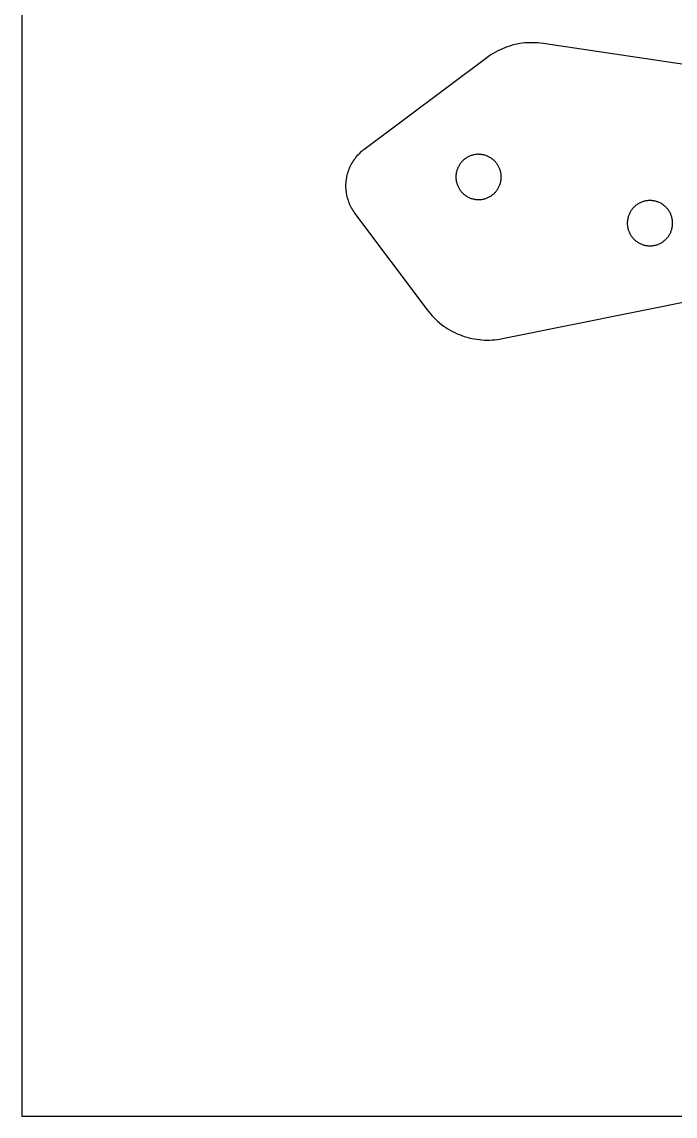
# Model space of a CAD drawing. Header units: millimetres. Extents: x 1015 to 1415, y -25 to 475.
# Drawn here: x 1015.4 to 1058.7, y -25.2 to 47.3 of the extents above; entities that cross this region are included whole.
import ezdxf

# ---------------------------------------------------------------- set-up
doc = ezdxf.new("R2010")
doc.units = ezdxf.units.MM
doc.header["$MEASUREMENT"] = 0
doc.layers.add('corte', color=1, linetype='Continuous', true_color=0xff0000)
doc.layers.add('Default', color=18, linetype='Continuous', true_color=0x000000)

msp = doc.modelspace()

# ---------------------------------------------------------------- linework, layer by layer
at = {"layer": 'corte', "linetype": 'Continuous', "lineweight": 25}
for p, q in [((1047.718, 45.684), (1047.555, 45.63)), ((1047.883, 45.731), (1047.718, 45.684)), ((1048.05, 45.774), (1047.883, 45.731)), ((1048.218, 45.81), (1048.05, 45.774)), ((1048.387, 45.84), (1048.218, 45.81)), ((1048.557, 45.865), (1048.387, 45.84)), ((1048.728, 45.884), (1048.557, 45.865)), ((1048.899, 45.897), (1048.728, 45.884)), ((1049.071, 45.904), (1048.899, 45.897)), ((1049.242, 45.905), (1049.071, 45.904)), ((1049.414, 45.9), (1049.242, 45.905)), ((1049.586, 45.89), (1049.414, 45.9)), ((1049.757, 45.873), (1049.586, 45.89)), ((1049.927, 45.851), (1049.757, 45.873)), ((1074.923, 42.129), (1049.927, 45.851)), ((1046.334, 45.009), (1046.194, 44.908)), ((1046.476, 45.105), (1046.334, 45.009)), ((1046.622, 45.195), (1046.476, 45.105)), ((1046.771, 45.281), (1046.622, 45.195)), ((1046.923, 45.362), (1046.771, 45.281)), ((1047.077, 45.437), (1046.923, 45.362)), ((1047.234, 45.507), (1047.077, 45.437)), ((1047.394, 45.571), (1047.234, 45.507)), ((1047.555, 45.63), (1047.394, 45.571)), ((1046.194, 44.908), (1038.057, 38.818)), ((1037.675, 38.477), (1037.606, 38.402)), ((1037.747, 38.55), (1037.675, 38.477)), ((1037.821, 38.621), (1037.747, 38.55)), ((1037.897, 38.689), (1037.821, 38.621)), ((1037.976, 38.755), (1037.897, 38.689)), ((1038.057, 38.818), (1037.976, 38.755)), ((1045.157, 38.425), (1045.108, 38.407)), ((1045.206, 38.441), (1045.157, 38.425)), ((1045.256, 38.456), (1045.206, 38.441)), ((1045.307, 38.469), (1045.256, 38.456)), ((1045.357, 38.48), (1045.307, 38.469)), ((1045.409, 38.49), (1045.357, 38.48)), ((1045.46, 38.497), (1045.409, 38.49)), ((1045.512, 38.503), (1045.46, 38.497)), ((1045.564, 38.507), (1045.512, 38.503)), ((1045.616, 38.51), (1045.564, 38.507)), ((1045.668, 38.51), (1045.616, 38.51)), ((1045.72, 38.509), (1045.668, 38.51)), ((1045.772, 38.506), (1045.72, 38.509)), ((1045.824, 38.501), (1045.772, 38.506)), ((1045.875, 38.494), (1045.824, 38.501)), ((1045.927, 38.485), (1045.875, 38.494)), ((1045.978, 38.475), (1045.927, 38.485)), ((1046.028, 38.463), (1045.978, 38.475)), ((1046.079, 38.449), (1046.028, 38.463)), ((1046.128, 38.434), (1046.079, 38.449)), ((1046.177, 38.416), (1046.128, 38.434)), ((1046.226, 38.397), (1046.177, 38.416)), ((1037.154, 37.721), (1037.111, 37.628)), ((1037.2, 37.813), (1037.154, 37.721)), ((1037.249, 37.902), (1037.2, 37.813)), ((1037.301, 37.991), (1037.249, 37.902)), ((1037.357, 38.077), (1037.301, 37.991)), ((1037.415, 38.161), (1037.357, 38.077)), ((1037.476, 38.243), (1037.415, 38.161)), ((1037.54, 38.324), (1037.476, 38.243)), ((1037.606, 38.402), (1037.54, 38.324)), ((1044.341, 37.733), (1044.317, 37.687)), ((1044.367, 37.778), (1044.341, 37.733)), ((1044.394, 37.823), (1044.367, 37.778)), ((1044.423, 37.866), (1044.394, 37.823)), ((1044.454, 37.908), (1044.423, 37.866)), ((1044.486, 37.949), (1044.454, 37.908)), ((1044.519, 37.989), (1044.486, 37.949)), ((1044.554, 38.028), (1044.519, 37.989)), ((1044.59, 38.066), (1044.554, 38.028)), ((1044.627, 38.102), (1044.59, 38.066)), ((1044.666, 38.137), (1044.627, 38.102)), ((1044.705, 38.171), (1044.666, 38.137)), ((1044.746, 38.203), (1044.705, 38.171)), ((1044.788, 38.234), (1044.746, 38.203)), ((1044.831, 38.263), (1044.788, 38.234)), ((1044.875, 38.291), (1044.831, 38.263)), ((1044.92, 38.318), (1044.875, 38.291)), ((1044.966, 38.342), (1044.92, 38.318)), ((1045.012, 38.365), (1044.966, 38.342)), ((1045.06, 38.387), (1045.012, 38.365)), ((1045.108, 38.407), (1045.06, 38.387)), ((1046.274, 38.377), (1046.226, 38.397)), ((1046.321, 38.354), (1046.274, 38.377)), ((1046.367, 38.331), (1046.321, 38.354)), ((1046.412, 38.305), (1046.367, 38.331)), ((1046.457, 38.278), (1046.412, 38.305)), ((1046.5, 38.249), (1046.457, 38.278)), ((1046.543, 38.219), (1046.5, 38.249)), ((1046.584, 38.188), (1046.543, 38.219)), ((1046.625, 38.155), (1046.584, 38.188)), ((1046.664, 38.121), (1046.625, 38.155)), ((1046.702, 38.085), (1046.664, 38.121)), ((1046.738, 38.048), (1046.702, 38.085)), ((1046.774, 38.01), (1046.738, 38.048)), ((1046.808, 37.97), (1046.774, 38.01)), ((1046.84, 37.93), (1046.808, 37.97)), ((1046.872, 37.888), (1046.84, 37.93)), ((1046.901, 37.845), (1046.872, 37.888)), ((1046.93, 37.802), (1046.901, 37.845)), ((1046.956, 37.757), (1046.93, 37.802)), ((1046.981, 37.711), (1046.956, 37.757)), ((1047.005, 37.665), (1046.981, 37.711)), ((1036.921, 37.045), (1036.902, 36.944)), ((1036.945, 37.144), (1036.921, 37.045)), ((1036.971, 37.243), (1036.945, 37.144)), ((1037.001, 37.341), (1036.971, 37.243)), ((1037.034, 37.438), (1037.001, 37.341)), ((1037.071, 37.534), (1037.034, 37.438)), ((1037.111, 37.628), (1037.071, 37.534)), ((1044.157, 37.088), (1044.156, 37.036)), ((1044.156, 37.036), (1044.156, 36.984)), ((1044.156, 36.984), (1044.157, 36.932)), ((1044.161, 37.14), (1044.157, 37.088)), ((1044.166, 37.191), (1044.161, 37.14)), ((1044.173, 37.243), (1044.166, 37.191)), ((1044.182, 37.294), (1044.173, 37.243)), ((1044.193, 37.345), (1044.182, 37.294)), ((1044.206, 37.396), (1044.193, 37.345)), ((1044.22, 37.446), (1044.206, 37.396)), ((1044.236, 37.495), (1044.22, 37.446)), ((1044.254, 37.544), (1044.236, 37.495)), ((1044.273, 37.593), (1044.254, 37.544)), ((1044.294, 37.64), (1044.273, 37.593)), ((1044.317, 37.687), (1044.294, 37.64)), ((1047.027, 37.618), (1047.005, 37.665)), ((1047.047, 37.57), (1047.027, 37.618)), ((1047.066, 37.521), (1047.047, 37.57)), ((1047.083, 37.472), (1047.066, 37.521)), ((1047.098, 37.422), (1047.083, 37.472)), ((1047.111, 37.372), (1047.098, 37.422)), ((1047.123, 37.321), (1047.111, 37.372)), ((1047.133, 37.27), (1047.123, 37.321)), ((1047.141, 37.218), (1047.133, 37.27)), ((1047.147, 37.167), (1047.141, 37.218)), ((1047.152, 37.115), (1047.147, 37.167)), ((1047.154, 37.063), (1047.152, 37.115)), ((1047.155, 37.011), (1047.154, 37.063)), ((1047.154, 36.959), (1047.155, 37.011)), ((1036.857, 36.537), (1036.855, 36.435)), ((1036.855, 36.435), (1036.856, 36.332)), ((1036.856, 36.332), (1036.86, 36.23)), ((1036.863, 36.639), (1036.857, 36.537)), ((1036.872, 36.741), (1036.863, 36.639)), ((1036.885, 36.843), (1036.872, 36.741)), ((1036.902, 36.944), (1036.885, 36.843)), ((1044.157, 36.932), (1044.161, 36.88)), ((1044.161, 36.88), (1044.166, 36.828)), ((1044.166, 36.828), (1044.174, 36.776)), ((1044.174, 36.776), (1044.183, 36.725)), ((1044.183, 36.725), (1044.193, 36.674)), ((1044.193, 36.674), (1044.206, 36.624)), ((1044.206, 36.624), (1044.22, 36.573)), ((1044.22, 36.573), (1044.236, 36.524)), ((1044.236, 36.524), (1044.254, 36.475)), ((1044.254, 36.475), (1044.273, 36.427)), ((1044.273, 36.427), (1044.295, 36.379)), ((1044.295, 36.379), (1044.317, 36.332)), ((1044.317, 36.332), (1044.342, 36.286)), ((1044.342, 36.286), (1044.368, 36.241)), ((1044.368, 36.241), (1044.395, 36.197)), ((1046.93, 36.22), (1046.957, 36.264)), ((1046.957, 36.264), (1046.982, 36.31)), ((1046.982, 36.31), (1047.005, 36.356)), ((1047.005, 36.356), (1047.027, 36.404)), ((1047.027, 36.404), (1047.047, 36.452)), ((1047.047, 36.452), (1047.066, 36.5)), ((1047.066, 36.5), (1047.083, 36.55)), ((1047.083, 36.55), (1047.098, 36.599)), ((1047.098, 36.599), (1047.111, 36.65)), ((1047.111, 36.65), (1047.123, 36.7)), ((1047.123, 36.7), (1047.133, 36.752)), ((1047.133, 36.752), (1047.141, 36.803)), ((1047.141, 36.803), (1047.147, 36.855)), ((1047.147, 36.855), (1047.152, 36.907)), ((1047.152, 36.907), (1047.154, 36.959)), ((1036.86, 36.23), (1036.869, 36.128)), ((1036.869, 36.128), (1036.88, 36.026)), ((1036.88, 36.026), (1036.895, 35.925)), ((1036.895, 35.925), (1036.914, 35.824)), ((1036.914, 35.824), (1036.936, 35.724)), ((1036.936, 35.724), (1036.961, 35.625)), ((1036.961, 35.625), (1036.99, 35.526)), ((1036.99, 35.526), (1037.022, 35.429)), ((1044.395, 36.197), (1044.424, 36.154)), ((1044.424, 36.154), (1044.454, 36.111)), ((1044.454, 36.111), (1044.486, 36.07)), ((1044.486, 36.07), (1044.52, 36.03)), ((1044.52, 36.03), (1044.554, 35.991)), ((1044.554, 35.991), (1044.59, 35.954)), ((1044.59, 35.954), (1044.628, 35.917)), ((1044.628, 35.917), (1044.666, 35.882)), ((1044.666, 35.882), (1044.706, 35.849)), ((1044.706, 35.849), (1044.747, 35.817)), ((1044.747, 35.817), (1044.789, 35.786)), ((1044.789, 35.786), (1044.832, 35.756)), ((1044.832, 35.756), (1044.876, 35.729)), ((1044.876, 35.729), (1044.921, 35.702)), ((1044.921, 35.702), (1044.967, 35.678)), ((1044.967, 35.678), (1045.013, 35.654)), ((1045.013, 35.654), (1045.061, 35.633)), ((1045.061, 35.633), (1045.109, 35.613)), ((1045.109, 35.613), (1045.158, 35.595)), ((1045.158, 35.595), (1045.207, 35.579)), ((1045.207, 35.579), (1045.257, 35.564)), ((1045.257, 35.564), (1045.308, 35.551)), ((1045.308, 35.551), (1045.358, 35.54)), ((1045.358, 35.54), (1045.41, 35.53)), ((1045.41, 35.53), (1045.461, 35.523)), ((1045.461, 35.523), (1045.513, 35.517)), ((1045.513, 35.517), (1045.565, 35.513)), ((1045.721, 35.512), (1045.773, 35.515)), ((1045.773, 35.515), (1045.825, 35.52)), ((1045.825, 35.52), (1045.876, 35.527)), ((1045.876, 35.527), (1045.928, 35.535)), ((1045.928, 35.535), (1045.979, 35.545)), ((1045.979, 35.545), (1046.029, 35.558)), ((1046.029, 35.558), (1046.08, 35.571)), ((1046.08, 35.571), (1046.129, 35.587)), ((1046.129, 35.587), (1046.178, 35.604)), ((1046.178, 35.604), (1046.227, 35.623)), ((1046.227, 35.623), (1046.275, 35.644)), ((1046.275, 35.644), (1046.322, 35.666)), ((1046.322, 35.666), (1046.368, 35.69)), ((1046.368, 35.69), (1046.413, 35.716)), ((1046.413, 35.716), (1046.458, 35.743)), ((1046.458, 35.743), (1046.501, 35.771)), ((1046.501, 35.771), (1046.544, 35.802)), ((1046.544, 35.802), (1046.585, 35.833)), ((1046.585, 35.833), (1046.625, 35.866)), ((1046.625, 35.866), (1046.665, 35.9)), ((1046.665, 35.9), (1046.702, 35.936)), ((1046.702, 35.936), (1046.739, 35.973)), ((1046.739, 35.973), (1046.774, 36.011)), ((1046.774, 36.011), (1046.808, 36.051)), ((1046.808, 36.051), (1046.841, 36.091)), ((1046.841, 36.091), (1046.872, 36.133)), ((1046.872, 36.133), (1046.902, 36.176)), ((1046.902, 36.176), (1046.93, 36.22)), ((1037.022, 35.429), (1037.057, 35.333)), ((1037.057, 35.333), (1037.096, 35.238)), ((1037.096, 35.238), (1037.137, 35.144)), ((1037.137, 35.144), (1037.182, 35.052)), ((1037.182, 35.052), (1037.231, 34.962)), ((1037.231, 34.962), (1037.282, 34.873)), ((1037.282, 34.873), (1037.336, 34.786)), ((1045.565, 35.513), (1045.617, 35.511)), ((1045.617, 35.511), (1045.669, 35.51)), ((1045.669, 35.51), (1045.721, 35.512)), ((1055.77, 34.805), (1055.741, 34.762)), ((1055.801, 34.847), (1055.77, 34.805)), ((1055.833, 34.888), (1055.801, 34.847)), ((1055.866, 34.928), (1055.833, 34.888)), ((1055.901, 34.967), (1055.866, 34.928)), ((1055.937, 35.005), (1055.901, 34.967)), ((1055.974, 35.041), (1055.937, 35.005)), ((1056.013, 35.076), (1055.974, 35.041)), ((1056.052, 35.11), (1056.013, 35.076)), ((1056.093, 35.142), (1056.052, 35.11)), ((1056.135, 35.173), (1056.093, 35.142)), ((1056.178, 35.202), (1056.135, 35.173)), ((1056.222, 35.23), (1056.178, 35.202)), ((1056.267, 35.257), (1056.222, 35.23)), ((1056.313, 35.281), (1056.267, 35.257)), ((1056.359, 35.304), (1056.313, 35.281)), ((1056.407, 35.326), (1056.359, 35.304)), ((1056.455, 35.346), (1056.407, 35.326)), ((1056.504, 35.364), (1056.455, 35.346)), ((1056.553, 35.38), (1056.504, 35.364)), ((1056.603, 35.395), (1056.553, 35.38)), ((1056.654, 35.408), (1056.603, 35.395)), ((1056.704, 35.419), (1056.654, 35.408)), ((1056.756, 35.429), (1056.704, 35.419)), ((1056.807, 35.436), (1056.756, 35.429)), ((1056.859, 35.442), (1056.807, 35.436)), ((1056.911, 35.446), (1056.859, 35.442)), ((1056.963, 35.449), (1056.911, 35.446)), ((1057.015, 35.449), (1056.963, 35.449)), ((1057.067, 35.448), (1057.015, 35.449)), ((1057.119, 35.445), (1057.067, 35.448)), ((1057.171, 35.44), (1057.119, 35.445)), ((1057.222, 35.433), (1057.171, 35.44)), ((1057.274, 35.424), (1057.222, 35.433)), ((1057.325, 35.414), (1057.274, 35.424)), ((1057.375, 35.402), (1057.325, 35.414)), ((1057.426, 35.388), (1057.375, 35.402)), ((1057.475, 35.373), (1057.426, 35.388)), ((1057.524, 35.355), (1057.475, 35.373)), ((1057.573, 35.336), (1057.524, 35.355)), ((1057.621, 35.316), (1057.573, 35.336)), ((1057.668, 35.294), (1057.621, 35.316)), ((1057.714, 35.27), (1057.668, 35.294)), ((1057.759, 35.244), (1057.714, 35.27)), ((1057.804, 35.217), (1057.759, 35.244)), ((1057.847, 35.188), (1057.804, 35.217)), ((1057.89, 35.158), (1057.847, 35.188)), ((1057.931, 35.127), (1057.89, 35.158)), ((1057.972, 35.094), (1057.931, 35.127)), ((1058.011, 35.06), (1057.972, 35.094)), ((1058.049, 35.024), (1058.011, 35.06)), ((1058.085, 34.987), (1058.049, 35.024)), ((1058.121, 34.949), (1058.085, 34.987)), ((1058.155, 34.909), (1058.121, 34.949)), ((1058.187, 34.869), (1058.155, 34.909)), ((1058.219, 34.827), (1058.187, 34.869)), ((1058.248, 34.784), (1058.219, 34.827)), ((1037.336, 34.786), (1037.393, 34.701)), ((1037.393, 34.701), (1037.453, 34.618)), ((1037.453, 34.618), (1042.25, 28.209)), ((1055.508, 34.079), (1055.504, 34.027)), ((1055.513, 34.131), (1055.508, 34.079)), ((1055.521, 34.182), (1055.513, 34.131)), ((1055.53, 34.233), (1055.521, 34.182)), ((1055.54, 34.284), (1055.53, 34.233)), ((1055.553, 34.335), (1055.54, 34.284)), ((1055.567, 34.385), (1055.553, 34.335)), ((1055.583, 34.434), (1055.567, 34.385)), ((1055.601, 34.483), (1055.583, 34.434)), ((1055.62, 34.532), (1055.601, 34.483)), ((1055.641, 34.579), (1055.62, 34.532)), ((1055.664, 34.626), (1055.641, 34.579)), ((1055.688, 34.672), (1055.664, 34.626)), ((1055.714, 34.717), (1055.688, 34.672)), ((1055.741, 34.762), (1055.714, 34.717)), ((1058.277, 34.741), (1058.248, 34.784)), ((1058.303, 34.696), (1058.277, 34.741)), ((1058.328, 34.65), (1058.303, 34.696)), ((1058.352, 34.604), (1058.328, 34.65)), ((1058.374, 34.557), (1058.352, 34.604)), ((1058.394, 34.509), (1058.374, 34.557)), ((1058.413, 34.46), (1058.394, 34.509)), ((1058.43, 34.411), (1058.413, 34.46)), ((1058.445, 34.361), (1058.43, 34.411)), ((1058.458, 34.311), (1058.445, 34.361)), ((1058.47, 34.26), (1058.458, 34.311)), ((1058.48, 34.209), (1058.47, 34.26)), ((1058.488, 34.157), (1058.48, 34.209)), ((1058.494, 34.106), (1058.488, 34.157)), ((1058.499, 34.054), (1058.494, 34.106)), ((1055.504, 34.027), (1055.503, 33.975)), ((1055.503, 33.975), (1055.503, 33.923)), ((1055.503, 33.923), (1055.504, 33.871)), ((1055.504, 33.871), (1055.508, 33.819)), ((1055.508, 33.819), (1055.513, 33.767)), ((1055.513, 33.767), (1055.521, 33.715)), ((1055.521, 33.715), (1055.53, 33.664)), ((1055.53, 33.664), (1055.54, 33.613)), ((1055.54, 33.613), (1055.553, 33.563)), ((1055.553, 33.563), (1055.567, 33.513)), ((1055.567, 33.513), (1055.583, 33.463)), ((1055.583, 33.463), (1055.601, 33.414)), ((1055.601, 33.414), (1055.62, 33.366)), ((1055.62, 33.366), (1055.642, 33.318)), ((1058.352, 33.295), (1058.374, 33.343)), ((1058.374, 33.343), (1058.395, 33.391)), ((1058.395, 33.391), (1058.413, 33.439)), ((1058.413, 33.439), (1058.43, 33.489)), ((1058.43, 33.489), (1058.445, 33.538)), ((1058.445, 33.538), (1058.458, 33.589)), ((1058.458, 33.589), (1058.47, 33.64)), ((1058.47, 33.64), (1058.48, 33.691)), ((1058.48, 33.691), (1058.488, 33.742)), ((1058.488, 33.742), (1058.494, 33.794)), ((1058.494, 33.794), (1058.499, 33.846)), ((1058.501, 34.002), (1058.499, 34.054)), ((1058.499, 33.846), (1058.501, 33.898)), ((1058.502, 33.95), (1058.501, 34.002)), ((1058.501, 33.898), (1058.502, 33.95)), ((1055.642, 33.318), (1055.664, 33.271)), ((1055.664, 33.271), (1055.689, 33.225)), ((1055.689, 33.225), (1055.715, 33.18)), ((1055.715, 33.18), (1055.742, 33.136)), ((1055.742, 33.136), (1055.771, 33.093)), ((1055.771, 33.093), (1055.801, 33.05)), ((1055.801, 33.05), (1055.833, 33.009)), ((1055.833, 33.009), (1055.867, 32.969)), ((1055.867, 32.969), (1055.901, 32.93)), ((1055.901, 32.93), (1055.937, 32.893)), ((1055.937, 32.893), (1055.975, 32.856)), ((1055.975, 32.856), (1056.013, 32.821)), ((1056.013, 32.821), (1056.053, 32.788)), ((1056.053, 32.788), (1056.094, 32.756)), ((1056.094, 32.756), (1056.136, 32.725)), ((1056.136, 32.725), (1056.179, 32.695)), ((1056.179, 32.695), (1056.223, 32.668)), ((1056.223, 32.668), (1056.268, 32.641)), ((1056.268, 32.641), (1056.314, 32.617)), ((1056.314, 32.617), (1056.36, 32.594)), ((1057.669, 32.605), (1057.715, 32.629)), ((1057.715, 32.629), (1057.76, 32.655)), ((1057.76, 32.655), (1057.805, 32.682)), ((1057.805, 32.682), (1057.848, 32.71)), ((1057.848, 32.71), (1057.891, 32.741)), ((1057.891, 32.741), (1057.932, 32.772)), ((1057.932, 32.772), (1057.972, 32.805)), ((1057.972, 32.805), (1058.012, 32.839)), ((1058.012, 32.839), (1058.049, 32.875)), ((1058.049, 32.875), (1058.086, 32.912)), ((1058.086, 32.912), (1058.121, 32.95)), ((1058.121, 32.95), (1058.155, 32.99)), ((1058.155, 32.99), (1058.188, 33.03)), ((1058.188, 33.03), (1058.219, 33.072)), ((1058.219, 33.072), (1058.249, 33.115)), ((1058.249, 33.115), (1058.277, 33.159)), ((1058.277, 33.159), (1058.304, 33.203)), ((1058.304, 33.203), (1058.329, 33.249)), ((1058.329, 33.249), (1058.352, 33.295)), ((1056.36, 32.594), (1056.408, 32.572)), ((1056.408, 32.572), (1056.456, 32.552)), ((1056.456, 32.552), (1056.505, 32.534)), ((1056.505, 32.534), (1056.554, 32.518)), ((1056.554, 32.518), (1056.604, 32.503)), ((1056.604, 32.503), (1056.655, 32.49)), ((1056.655, 32.49), (1056.705, 32.479)), ((1056.705, 32.479), (1056.757, 32.469)), ((1056.757, 32.469), (1056.808, 32.462)), ((1056.808, 32.462), (1056.86, 32.456)), ((1056.86, 32.456), (1056.912, 32.452)), ((1056.912, 32.452), (1056.964, 32.45)), ((1056.964, 32.45), (1057.016, 32.449)), ((1057.016, 32.449), (1057.068, 32.451)), ((1057.068, 32.451), (1057.12, 32.454)), ((1057.12, 32.454), (1057.172, 32.459)), ((1057.172, 32.459), (1057.223, 32.466)), ((1057.223, 32.466), (1057.275, 32.474)), ((1057.275, 32.474), (1057.326, 32.484)), ((1057.326, 32.484), (1057.376, 32.497)), ((1057.376, 32.497), (1057.427, 32.51)), ((1057.427, 32.51), (1057.476, 32.526)), ((1057.476, 32.526), (1057.525, 32.543)), ((1057.525, 32.543), (1057.574, 32.562)), ((1057.574, 32.562), (1057.622, 32.583)), ((1057.622, 32.583), (1057.669, 32.605)), ((1047.239, 26.303), (1074.679, 31.823)), ((1042.25, 28.209), (1042.355, 28.074)), ((1042.355, 28.074), (1042.464, 27.943)), ((1042.464, 27.943), (1042.578, 27.815)), ((1042.578, 27.815), (1042.696, 27.692)), ((1042.696, 27.692), (1042.818, 27.572)), ((1042.818, 27.572), (1042.944, 27.457)), ((1042.944, 27.457), (1043.073, 27.346)), ((1043.073, 27.346), (1043.207, 27.24)), ((1043.207, 27.24), (1043.344, 27.138)), ((1043.344, 27.138), (1043.485, 27.041)), ((1043.485, 27.041), (1043.628, 26.949)), ((1043.628, 26.949), (1043.775, 26.862)), ((1043.775, 26.862), (1043.925, 26.78)), ((1043.925, 26.78), (1044.077, 26.703)), ((1044.077, 26.703), (1044.232, 26.631)), ((1044.232, 26.631), (1044.39, 26.565)), ((1044.39, 26.565), (1044.549, 26.504)), ((1044.549, 26.504), (1044.711, 26.449)), ((1044.711, 26.449), (1044.874, 26.399)), ((1044.874, 26.399), (1045.039, 26.355)), ((1045.039, 26.355), (1045.205, 26.316)), ((1045.205, 26.316), (1045.373, 26.283)), ((1045.373, 26.283), (1045.541, 26.256)), ((1045.541, 26.256), (1045.71, 26.234)), ((1045.71, 26.234), (1045.88, 26.219)), ((1045.88, 26.219), (1046.051, 26.209)), ((1046.051, 26.209), (1046.222, 26.205)), ((1046.222, 26.205), (1046.392, 26.207)), ((1046.392, 26.207), (1046.563, 26.214)), ((1046.563, 26.214), (1046.733, 26.228)), ((1046.733, 26.228), (1046.903, 26.247)), ((1046.903, 26.247), (1047.071, 26.272)), ((1047.071, 26.272), (1047.239, 26.303))]:
    msp.add_line(p, q, dxfattribs=at)
at = {"layer": 'Default'}
for p, q in [((1015.423, 474.805), (1015.423, -25.195)), ((1015.423, -25.195), (1415.423, -25.195))]:
    msp.add_line(p, q, dxfattribs=at)

doc.saveas('drawing.dxf')
